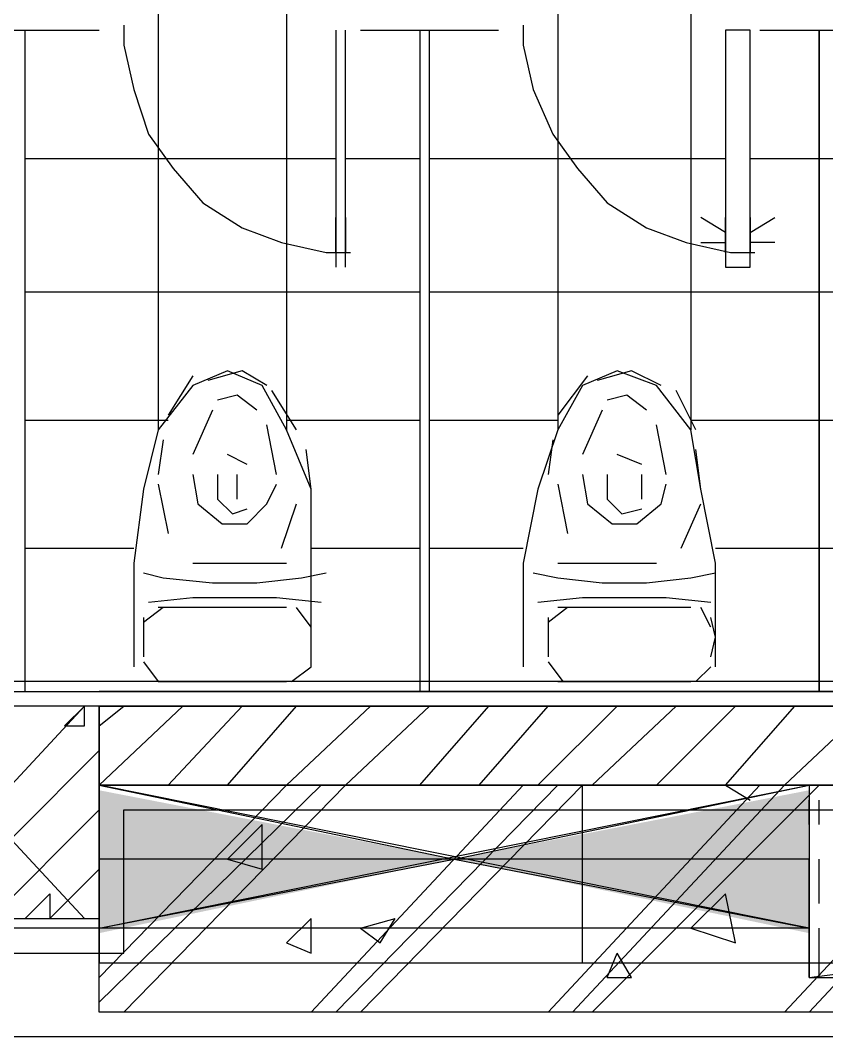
# Model space of a CAD drawing. Header units: millimetres. Extents: x 5 to 415, y 48 to 251.
# Drawn here: x 368.142 to 371.026, y 86.237 to 89.87 of the extents above; entities that cross this region are included whole.
import ezdxf

# ---------------------------------------------------------------- set-up
doc = ezdxf.new("R2010")
doc.units = ezdxf.units.MM
doc.layers.add('H', color=7, linetype='Continuous')
doc.layers.add('P', color=7, linetype='Continuous')

msp = doc.modelspace()

# ---------------------------------------------------------------- hatches: boundary and pattern name
at = {"layer": 'H', "linetype": 'Continuous'}
for points in [[(368.423, 86.607), (368.423, 87.118), (369.693, 86.872), (368.423, 86.607)], [(370.963, 86.607), (369.693, 86.872), (370.963, 87.118), (370.963, 86.607)]]:
    msp.add_hatch(color=256, dxfattribs=at).paths.add_polyline_path(points)

# ---------------------------------------------------------------- linework, layer by layer
at = {"layer": 'P'}
for points in [[(368.635, 93.698), (368.635, 88.406)], [(369.094, 93.698), (369.094, 88.406)], [(370.064, 93.698), (370.064, 88.406)], [(370.54, 93.698), (370.54, 88.406)], [(370.54, 93.698), (370.54, 88.406)], [(367.947, 89.835), (368.423, 89.835)], [(368.159, 87.471), (368.159, 89.835)], [(368.247, 89.835), (368.335, 89.835)], [(368.512, 89.853), (368.512, 89.782)], [(369.27, 89.835), (369.27, 88.988)], [(369.27, 89.835), (369.27, 88.988)], [(369.305, 88.988), (369.305, 89.835)], [(369.305, 88.988), (369.305, 89.835)], [(369.358, 89.835), (369.852, 89.835)], [(369.57, 89.835), (369.57, 87.471)], [(369.605, 87.471), (369.605, 89.835)], [(369.693, 89.835), (369.782, 89.835)], [(369.94, 89.853), (369.94, 89.782)], [(370.752, 89.835), (370.664, 89.835)], [(370.664, 89.835), (370.664, 88.988)], [(370.664, 89.835), (370.664, 88.988)], [(370.752, 89.835), (370.664, 89.835)], [(370.752, 88.988), (370.752, 89.835)], [(370.752, 88.988), (370.752, 89.835)], [(370.787, 89.835), (371.246, 89.835)], [(370.999, 89.835), (370.999, 87.471)], [(370.999, 87.471), (370.999, 89.835)], [(368.512, 89.782), (368.547, 89.623)], [(369.94, 89.782), (369.976, 89.623)], [(368.547, 89.623), (368.6, 89.464)], [(369.976, 89.623), (370.046, 89.464)], [(368.6, 89.464), (368.688, 89.341)], [(370.046, 89.464), (370.134, 89.341)], [(368.159, 89.376), (369.27, 89.376)], [(369.305, 89.376), (369.57, 89.376)], [(369.605, 89.376), (370.54, 89.376)], [(370.54, 89.376), (370.664, 89.376)], [(370.752, 89.376), (370.999, 89.376)], [(370.999, 89.376), (372.11, 89.376)], [(368.688, 89.341), (368.794, 89.218)], [(370.134, 89.341), (370.24, 89.218)], [(368.794, 89.218), (368.935, 89.129)], [(370.24, 89.218), (370.381, 89.129)], [(369.27, 89.165), (369.27, 89.041)], [(369.27, 89.041), (369.27, 89.165)], [(369.305, 89.165), (369.305, 89.041)], [(369.305, 89.041), (369.305, 89.165)], [(370.664, 89.112), (370.575, 89.165)], [(370.664, 89.165), (370.664, 89.041)], [(370.664, 89.041), (370.664, 89.165)], [(370.752, 89.112), (370.84, 89.165)], [(370.752, 89.165), (370.752, 89.041)], [(370.752, 89.041), (370.752, 89.165)], [(368.935, 89.129), (369.076, 89.076)], [(370.381, 89.129), (370.523, 89.076)], [(369.076, 89.076), (369.235, 89.041)], [(370.523, 89.076), (370.681, 89.041)], [(370.575, 89.076), (370.664, 89.076)], [(370.84, 89.076), (370.752, 89.076)], [(369.235, 89.041), (369.323, 89.041)], [(370.681, 89.041), (370.769, 89.041)], [(370.664, 88.988), (370.752, 88.988)], [(370.664, 88.988), (370.752, 88.988)], [(368.159, 88.9), (369.57, 88.9)], [(369.605, 88.9), (370.54, 88.9)], [(370.54, 88.9), (370.999, 88.9)], [(370.999, 88.9), (372.392, 88.9)], [(368.759, 88.6), (368.67, 88.459)], [(368.882, 88.618), (368.759, 88.565)], [(368.935, 88.618), (368.812, 88.583)], [(369.006, 88.565), (368.882, 88.618)], [(369.023, 88.565), (368.935, 88.618)], [(370.17, 88.6), (370.064, 88.459)], [(370.276, 88.618), (370.152, 88.565)], [(370.328, 88.618), (370.205, 88.583)], [(370.417, 88.565), (370.276, 88.618)], [(370.434, 88.565), (370.328, 88.618)], [(368.759, 88.565), (368.635, 88.406)], [(369.094, 88.406), (369.006, 88.565)], [(370.152, 88.565), (370.064, 88.406)], [(370.54, 88.406), (370.417, 88.565)], [(368.917, 88.53), (368.847, 88.512)], [(368.988, 88.477), (368.917, 88.53)], [(369.129, 88.406), (369.041, 88.547)], [(370.311, 88.53), (370.24, 88.512)], [(370.381, 88.477), (370.311, 88.53)], [(370.558, 88.406), (370.487, 88.547)], [(368.829, 88.477), (368.759, 88.318)], [(370.223, 88.477), (370.152, 88.318)], [(368.159, 88.441), (368.67, 88.441)], [(369.094, 88.441), (369.57, 88.441)], [(369.605, 88.441), (370.064, 88.441)], [(370.54, 88.441), (370.999, 88.441)], [(370.999, 88.441), (371.51, 88.441)], [(368.635, 88.406), (368.582, 88.194)], [(369.058, 88.247), (369.023, 88.424)], [(369.182, 88.194), (369.094, 88.406)], [(370.064, 88.406), (369.993, 88.194)], [(370.452, 88.247), (370.417, 88.424)], [(370.575, 88.194), (370.54, 88.406)], [(368.653, 88.371), (368.635, 88.247)], [(370.046, 88.371), (370.029, 88.247)], [(369.182, 88.194), (369.164, 88.336)], [(370.575, 88.194), (370.558, 88.336)], [(368.953, 88.283), (368.882, 88.318)], [(370.364, 88.283), (370.276, 88.318)], [(368.759, 88.247), (368.776, 88.142)], [(368.847, 88.247), (368.847, 88.159)], [(368.917, 88.159), (368.917, 88.247)], [(370.152, 88.247), (370.17, 88.142)], [(370.24, 88.247), (370.24, 88.159)], [(370.364, 88.159), (370.364, 88.247)], [(368.582, 88.194), (368.547, 87.93)], [(368.635, 88.212), (368.67, 88.036)], [(369.023, 88.142), (369.058, 88.212)], [(369.182, 87.93), (369.182, 88.194)], [(369.993, 88.194), (369.94, 87.93)], [(370.064, 88.212), (370.099, 88.036)], [(370.434, 88.142), (370.452, 88.212)], [(370.628, 87.93), (370.575, 88.194)], [(368.847, 88.159), (368.9, 88.106)], [(370.24, 88.159), (370.293, 88.106)], [(368.776, 88.142), (368.864, 88.071)], [(368.9, 88.106), (368.953, 88.124)], [(368.953, 88.071), (369.023, 88.142)], [(369.076, 87.983), (369.129, 88.142)], [(370.17, 88.142), (370.258, 88.071)], [(370.293, 88.106), (370.364, 88.124)], [(370.346, 88.071), (370.434, 88.142)], [(370.505, 87.983), (370.575, 88.142)], [(368.864, 88.071), (368.953, 88.071)], [(370.258, 88.071), (370.346, 88.071)], [(368.159, 87.983), (368.547, 87.983)], [(369.182, 87.983), (369.57, 87.983)], [(369.605, 87.983), (369.94, 87.983)], [(370.628, 87.983), (370.999, 87.983)], [(370.999, 87.983), (371.387, 87.983)], [(368.547, 87.93), (368.547, 87.559)], [(368.582, 87.895), (368.653, 87.877)], [(368.759, 87.93), (369.006, 87.93)], [(369.006, 87.93), (369.094, 87.93)], [(369.147, 87.877), (369.235, 87.895)], [(369.182, 87.559), (369.182, 87.93)], [(369.94, 87.93), (369.94, 87.559)], [(369.976, 87.895), (370.064, 87.877)], [(370.064, 87.93), (370.152, 87.93)], [(370.152, 87.93), (370.417, 87.93)], [(370.54, 87.877), (370.628, 87.895)], [(370.628, 87.559), (370.628, 87.93)], [(368.653, 87.877), (368.829, 87.859)], [(368.829, 87.859), (368.988, 87.859)], [(368.988, 87.859), (369.147, 87.877)], [(370.064, 87.877), (370.223, 87.859)], [(370.223, 87.859), (370.381, 87.859)], [(370.381, 87.859), (370.54, 87.877)], [(368.759, 87.806), (368.6, 87.789)], [(369.058, 87.806), (368.759, 87.806)], [(369.217, 87.789), (369.058, 87.806)], [(370.152, 87.806), (369.993, 87.789)], [(370.452, 87.806), (370.152, 87.806)], [(370.611, 87.789), (370.452, 87.806)], [(368.653, 87.771), (368.582, 87.718)], [(369.094, 87.771), (368.635, 87.771)], [(369.182, 87.701), (369.129, 87.771)], [(370.099, 87.771), (370.029, 87.718)], [(370.54, 87.771), (370.064, 87.771)], [(370.611, 87.701), (370.575, 87.771)], [(368.582, 87.736), (368.582, 87.665)], [(369.182, 87.665), (369.182, 87.736)], [(370.029, 87.736), (370.029, 87.665)], [(370.628, 87.665), (370.611, 87.736)], [(368.582, 87.665), (368.582, 87.595)], [(369.182, 87.595), (369.182, 87.665)], [(370.029, 87.665), (370.029, 87.595)], [(370.611, 87.595), (370.628, 87.665)], [(368.582, 87.577), (368.635, 87.507)], [(370.029, 87.577), (370.082, 87.507)], [(369.111, 87.507), (369.182, 87.559)], [(370.558, 87.507), (370.611, 87.559)], [(377.137, 87.507), (363.89, 87.507)], [(368.635, 87.507), (369.094, 87.507)], [(370.064, 87.507), (370.54, 87.507)], [(363.89, 87.471), (377.19, 87.471)], [(367.612, 87.471), (368.423, 87.471)], [(380.771, 87.471), (368.423, 87.471)], [(368.423, 87.418), (367.612, 87.418)], [(367.665, 87.418), (368.371, 86.66)], [(368.371, 87.418), (367.665, 86.66)], [(368.371, 87.418), (368.3, 87.348)], [(368.371, 87.348), (368.371, 87.418)], [(368.423, 86.66), (368.423, 87.418)], [(368.423, 87.418), (380.771, 87.418)], [(368.423, 87.348), (368.512, 87.418)], [(368.423, 87.136), (368.723, 87.418)], [(368.423, 87.418), (368.423, 87.136)], [(372.48, 87.418), (368.423, 87.418)], [(368.67, 87.136), (368.935, 87.418)], [(368.882, 87.136), (369.129, 87.418)], [(369.094, 87.136), (369.394, 87.418)], [(369.305, 87.136), (369.605, 87.418)], [(369.57, 87.136), (369.817, 87.418)], [(369.782, 87.136), (370.029, 87.418)], [(369.993, 87.136), (370.276, 87.418)], [(370.187, 87.136), (370.487, 87.418)], [(370.417, 87.136), (370.699, 87.418)], [(370.664, 87.136), (370.911, 87.418)], [(370.875, 87.136), (371.175, 87.418)], [(368.3, 87.348), (368.371, 87.348)], [(367.824, 86.66), (368.423, 87.26)], [(368.423, 87.136), (368.423, 86.625)], [(380.771, 87.136), (368.423, 87.136)], [(368.423, 87.136), (373.627, 87.136)], [(368.423, 87.136), (372.48, 87.136)], [(368.423, 86.448), (369.094, 87.136)], [(368.423, 86.36), (369.217, 87.136)], [(368.423, 87.136), (376.343, 87.136)], [(368.423, 86.325), (368.423, 87.136)], [(368.423, 87.136), (369.693, 86.872)], [(368.423, 86.872), (368.423, 87.136)], [(368.423, 87.136), (370.963, 87.136)], [(368.423, 86.625), (368.423, 87.136)], [(370.963, 86.625), (368.423, 87.136)], [(368.423, 86.625), (370.963, 87.136)], [(368.512, 86.325), (369.305, 87.136)], [(369.182, 86.325), (369.94, 87.136)], [(369.27, 86.325), (370.064, 87.136)], [(369.358, 86.325), (370.152, 87.136)], [(369.693, 86.872), (370.963, 87.136)], [(370.029, 86.325), (370.787, 87.136)], [(370.117, 86.325), (370.875, 87.136)], [(370.152, 86.501), (370.152, 87.136)], [(370.187, 86.325), (370.999, 87.136)], [(370.664, 87.136), (370.752, 87.083)], [(370.875, 86.325), (371.634, 87.136)], [(370.963, 86.325), (371.722, 87.136)], [(370.963, 87.136), (370.963, 86.872)], [(370.963, 87.136), (370.963, 86.625)], [(376.29, 87.136), (370.963, 87.136)], [(370.963, 87.136), (370.963, 86.448)], [(370.963, 86.448), (376.29, 87.136)], [(370.963, 86.995), (370.963, 87.083)], [(370.963, 86.995), (370.963, 87.083)], [(370.963, 86.995), (370.963, 87.083)], [(370.999, 86.995), (370.999, 87.083)], [(370.999, 86.995), (370.999, 87.083)], [(370.999, 86.995), (370.999, 87.083)], [(370.999, 86.995), (370.999, 87.083)], [(368.035, 86.66), (368.423, 87.048)], [(368.512, 86.536), (368.512, 87.048)], [(368.512, 87.048), (373.627, 87.048)], [(368.882, 86.872), (369.006, 86.995)], [(369.006, 86.836), (369.006, 86.995)], [(369.693, 86.872), (368.423, 86.872)], [(369.693, 86.872), (368.423, 86.872)], [(368.423, 86.872), (368.423, 86.625)], [(368.423, 86.625), (369.693, 86.872)], [(368.882, 86.872), (369.006, 86.836)], [(370.963, 86.872), (369.693, 86.872)], [(370.963, 86.872), (369.693, 86.872)], [(369.693, 86.872), (370.963, 86.625)], [(370.963, 86.625), (370.963, 86.872)], [(370.963, 86.783), (370.963, 86.872)], [(370.963, 86.783), (370.963, 86.872)], [(370.963, 86.783), (370.963, 86.872)], [(370.999, 86.783), (370.999, 86.872)], [(370.999, 86.783), (370.999, 86.872)], [(370.999, 86.783), (370.999, 86.872)], [(370.999, 86.783), (370.999, 86.872)], [(368.247, 86.66), (368.423, 86.836)], [(370.963, 86.713), (370.963, 86.783)], [(370.963, 86.713), (370.963, 86.783)], [(370.963, 86.713), (370.963, 86.783)], [(370.999, 86.713), (370.999, 86.783)], [(370.999, 86.713), (370.999, 86.783)], [(370.999, 86.713), (370.999, 86.783)], [(370.999, 86.713), (370.999, 86.783)], [(368.159, 86.66), (368.247, 86.748)], [(368.247, 86.748), (368.247, 86.66)], [(370.54, 86.625), (370.664, 86.748)], [(370.699, 86.572), (370.664, 86.748)], [(367.612, 86.66), (368.423, 86.66)], [(368.423, 86.66), (368.423, 86.501)], [(369.094, 86.572), (369.182, 86.66)], [(369.182, 86.536), (369.182, 86.66)], [(369.358, 86.625), (369.482, 86.66)], [(369.429, 86.572), (369.482, 86.66)], [(368.423, 86.625), (367.577, 86.625)], [(370.963, 86.625), (368.423, 86.625)], [(369.358, 86.625), (369.429, 86.572)], [(370.54, 86.625), (370.699, 86.572)], [(370.963, 86.536), (370.963, 86.625)], [(370.963, 86.536), (370.963, 86.625)], [(370.963, 86.536), (370.963, 86.625)], [(370.999, 86.536), (370.999, 86.625)], [(370.999, 86.536), (370.999, 86.625)], [(370.999, 86.536), (370.999, 86.625)], [(370.999, 86.536), (370.999, 86.625)], [(369.094, 86.572), (369.182, 86.536)], [(367.524, 86.536), (368.423, 86.536)], [(368.423, 86.536), (368.512, 86.536)], [(370.24, 86.448), (370.276, 86.536)], [(370.328, 86.448), (370.276, 86.536)], [(370.963, 86.448), (370.963, 86.536)], [(370.963, 86.448), (370.963, 86.536)], [(370.963, 86.448), (370.963, 86.536)], [(370.999, 86.448), (370.999, 86.536)], [(370.999, 86.448), (370.999, 86.536)], [(370.999, 86.448), (370.999, 86.536)], [(370.999, 86.448), (370.999, 86.536)], [(368.423, 86.501), (375.356, 86.501)], [(370.24, 86.448), (370.328, 86.448)], [(370.963, 86.448), (376.29, 86.448)], [(376.343, 86.325), (368.423, 86.325)], [(390.049, 86.237), (363.502, 86.237)]]:
    msp.add_lwpolyline(points, dxfattribs=at)

doc.saveas('drawing.dxf')
